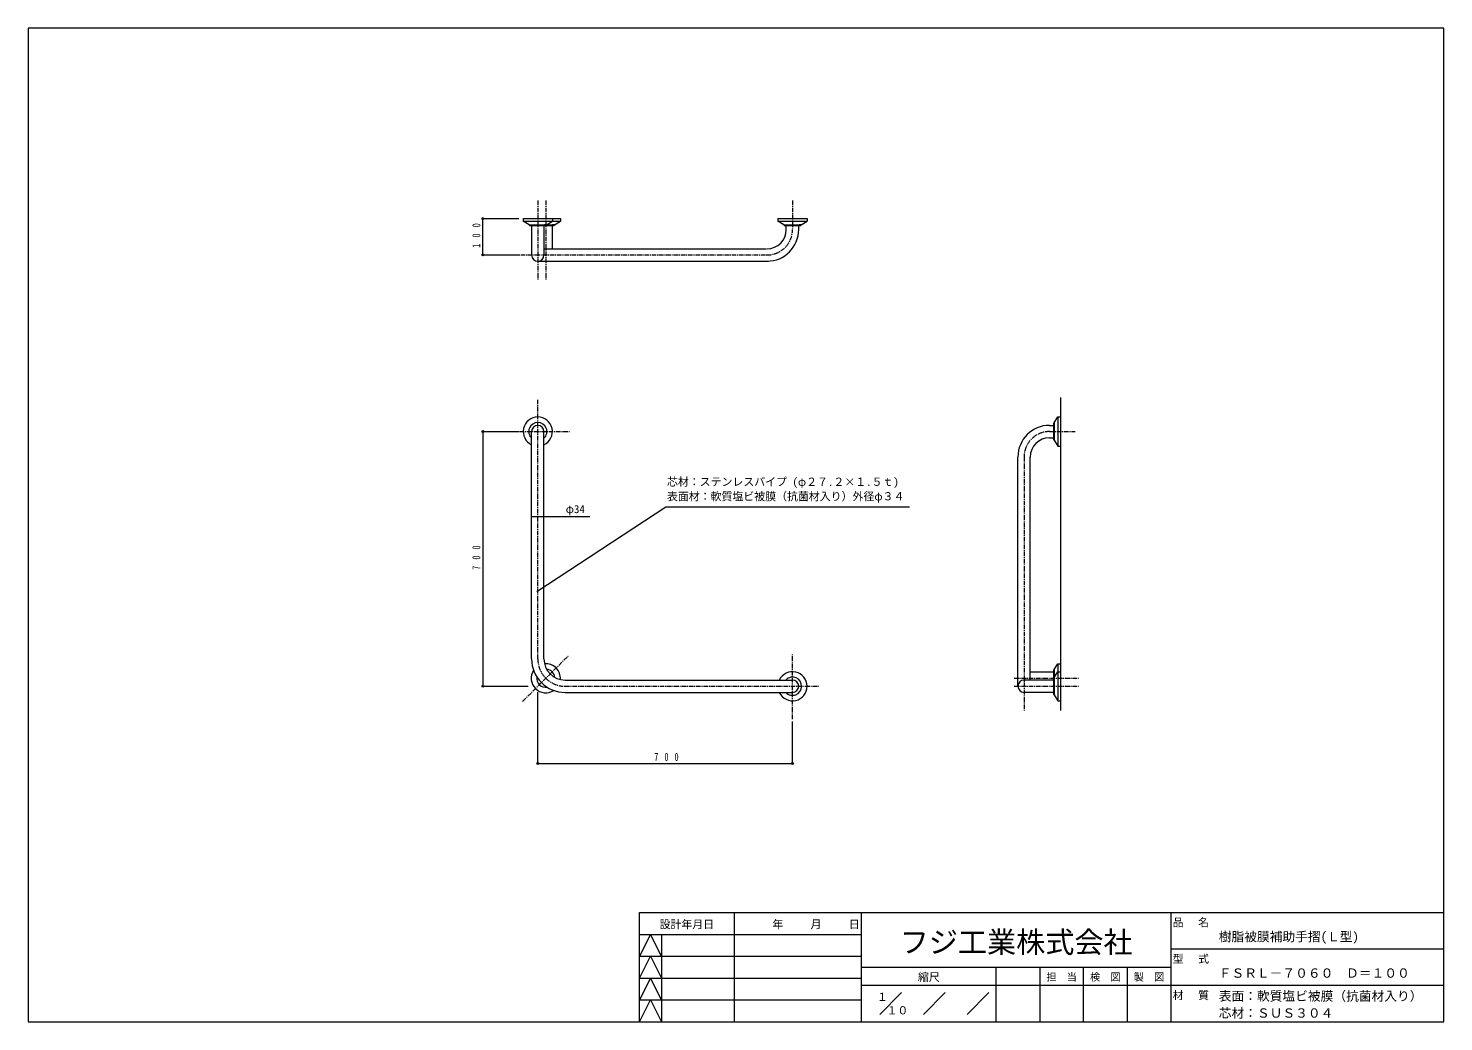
# Model space of a CAD drawing. Units: millimetres at full size, sheet at 1:10. Extents: x -2181 to 1709, y -1471 to 1259.
import ezdxf
from ezdxf.enums import TextEntityAlignment as Align

# ---------------------------------------------------------------- set-up
doc = ezdxf.new("R2010")
doc.units = ezdxf.units.MM
doc.header["$LTSCALE"] = 10
doc.header["$PDMODE"] = 32
doc.header["$PDSIZE"] = 5
doc.linetypes.add('USER11', pattern=[0.375, 0.25, -0.125])
doc.linetypes.add('USER4', pattern=[2, 1.25, -0.25, 0.25, -0.25])
doc.layers.add('0-0_0', color=7, linetype='Continuous', lineweight=9)
doc.layers.add('0-1_LEVEL001', color=7, linetype='Continuous', lineweight=18)
doc.styles.add('ＭＳ ゴシック', font='')
doc.styles.get('ＭＳ ゴシック').set_extended_font_data('MS Gothic')

# ---------------------------------------------------------------- blocks, each defined once
blk = doc.blocks.new('A3')
at = {"layer": '0-1_LEVEL001'}
for p, q in [((183.5, 31.4), (183.5, 1.4)), ((218.5, 1.4), (218.5, 31.4)), ((303.5, 31.4), (303.5, 1.4)), ((157.5, 25.4), (218.5, 25.4)), ((163.5, 25.4), (163.5, 1.4)), ((303.5, 21.4), (378.5, 21.4)), ((157.5, 19.4), (218.5, 19.4)), ((218.5, 16.4), (303.5, 16.4)), ((255.5, 1.4), (255.5, 16.4)), ((267.5, 16.4), (267.5, 1.4)), ((279.5, 1.4), (279.5, 16.4)), ((291.5, 16.4), (291.5, 1.4)), ((157.5, 13.4), (218.5, 13.4)), ((218.5, 11.4), (303.5, 11.4)), ((223.5, 3.4), (229.5, 9.4)), ((235.5, 3.4), (241.5, 9.4)), ((247.5, 3.4), (253.5, 9.4)), ((303.5, 11.4), (378.5, 11.4)), ((157.5, 7.4), (218.5, 7.4))]:
    blk.add_line(p, q, dxfattribs=at)
blk.add_lwpolyline([(-10.5, 1.4), (378.5, 1.4), (378.5, 274.4), (-10.5, 274.4)], close=True, dxfattribs=at)
for points in [[(157.5, 1.4), (157.5, 31.4), (378.5, 31.4)], [(163.5, 19.4), (160.5, 25.4), (157.5, 19.4)], [(157.5, 13.4), (160.5, 19.4), (163.5, 13.4)], [(163.5, 7.4), (160.5, 13.4), (157.5, 7.4)], [(157.5, 1.4), (160.5, 7.4), (163.5, 1.4)]]:
    blk.add_lwpolyline(points, dxfattribs=at)
at = {"layer": '0-1_LEVEL001', "style": 'ＭＳ ゴシック'}
for s, height, p in [('設計年月日', 2.199, (163, 26.4)), ('年', 2.2, (194, 26.4)), ('月', 2.2, (204.5, 26.4)), ('日', 2.2, (215, 26.4)), ('品', 2.2, (304, 26.9)), ('名', 2.2, (311, 26.9)), ('型', 2.2, (304, 16.9)), ('式', 2.2, (311, 16.9)), ('縮尺', 2.199, (234, 11.9)), ('材', 2.2, (304, 6.9)), ('質', 2.2, (311, 6.9))]:
    blk.add_text(s, height=height, dxfattribs=at).set_placement(p, align=Align.BOTTOM_LEFT)
blk = doc.blocks.new('GMM001')
at = {"layer": '0-1_LEVEL001', "style": 'ＭＳ ゴシック'}
for s, p in [('担\u3000当', (279.8, 10.633)), ('検\u3000図', (291.8, 10.633)), ('製\u3000図', (303.8, 10.633))]:
    blk.add_text(s, height=2.053, dxfattribs=at).set_placement(p, align=Align.BOTTOM_LEFT)

msp = doc.modelspace()

# ---------------------------------------------------------------- linework, layer by layer
at = {"layer": '0-0_0', "linetype": 'USER4'}
for p, q in [((-780.81, 786.33), (-780.81, 569.33)), ((-758.81, 786.33), (-758.81, 569.33)), ((-80.81, 786.33), (-80.81, 706.33)), ((-847.81, 636.33), (-150.8, 636.33)), ((-780.81, -473.9), (-780.81, 241.1)), ((-870.81, 151.1), (-690.81, 151.1)), ((625.62, 151.1), (695.62, 151.1)), ((555.62, 81.1), (555.62, -615.9)), ((-822.48, -590.57), (-695.2, -463.29)), ((-80.81, -638.9), (-80.81, -458.9)), ((528.44, -526.9), (705.62, -526.9)), ((-705.81, -548.9), (-9.75, -548.9)), ((528.44, -548.9), (705.62, -548.9))]:
    msp.add_line(p, q, dxfattribs=at)
at = {"layer": '0-0_0'}
for p, q in [((-931.54, 736.33), (-832.6, 736.33)), ((-931.54, 636.33), (-931.54, 736.33)), ((-820.81, 736.33), (-744.31, 736.33)), ((-820.81, 729.33), (-740.81, 729.33)), ((-804.56, 718.83), (-799.56, 718.83)), ((-803.81, 718.83), (-757.81, 718.83)), ((-803.81, 717.33), (-803.81, 718.83)), ((-803.81, 717.33), (-757.81, 717.33)), ((-797.81, 717.33), (-797.81, 636.33)), ((-795.31, 736.33), (-718.81, 736.33)), ((-782.56, 718.83), (-777.56, 718.83)), ((-763.81, 717.33), (-763.81, 636.33)), ((-757.06, 718.83), (-762.06, 718.83)), ((-757.81, 717.33), (-757.81, 718.83)), ((-757.81, 717.33), (-757.81, 718.83)), ((-757.81, 717.33), (-735.81, 717.33)), ((-757.06, 718.83), (-735.81, 718.83)), ((-741.81, 717.33), (-741.81, 653.33)), ((-740.81, 729.33), (-718.81, 729.33)), ((-735.06, 718.83), (-740.06, 718.83)), ((-735.81, 717.33), (-735.81, 718.83)), ((-735.81, 717.33), (-735.81, 718.83)), ((-120.81, 736.33), (-40.81, 736.33)), ((-120.81, 729.33), (-40.81, 729.33)), ((-104.56, 718.83), (-99.56, 718.83)), ((-103.81, 717.33), (-103.81, 718.83)), ((-103.81, 718.83), (-57.81, 718.83)), ((-103.81, 717.33), (-57.81, 717.33)), ((-97.81, 706.33), (-97.81, 717.33)), ((-63.81, 706.33), (-63.81, 717.33)), ((-57.06, 718.83), (-62.06, 718.83)), ((-57.81, 717.33), (-57.81, 718.83)), ((-57.81, 717.33), (-57.81, 718.83)), ((-931.54, 636.33), (-832.6, 636.33)), ((-763.81, 653.33), (-152.05, 653.33)), ((-780.81, 619.33), (-146.86, 619.33)), ((655.62, 245.03), (655.62, -508.9)), ((625.62, 168.1), (636.62, 168.1)), ((636.62, 174.1), (636.62, 128.1)), ((636.62, 174.1), (638.12, 174.1)), ((638.12, 174.85), (638.12, 169.85)), ((638.12, 174.1), (638.12, 128.1)), ((648.62, 191.1), (648.62, 111.1)), ((655.62, 187.6), (655.62, 114.6)), ((-931.54, 151.1), (-832.6, 151.1)), ((-931.54, 151.1), (-931.54, -548.9)), ((-797.81, -473.9), (-797.81, 151.1)), ((-763.81, -473.9), (-763.81, 151.1)), ((625.62, 134.1), (636.62, 134.1)), ((636.62, 128.1), (638.12, 128.1)), ((636.62, 128.1), (638.12, 128.1)), ((638.12, 127.35), (638.12, 132.35)), ((538.62, -548.9), (538.62, 81.1)), ((572.62, -531.9), (572.62, 81.1)), ((655.62, 81.1), (655.62, -615.9)), ((111.08, -55.42), (240.73, -55.42)), ((-797.81, -82.36), (-637.69, -82.36)), ((636.62, -503.9), (638.12, -503.9)), ((636.62, -503.9), (636.62, -525.9)), ((638.12, -503.15), (638.12, -508.15)), ((638.12, -503.9), (638.12, -525.15)), ((648.62, -486.9), (648.62, -508.9)), ((655.62, -490.4), (655.62, -563.4)), ((-705.81, -531.9), (-80.81, -531.9)), ((636.62, -531.9), (555.62, -531.9)), ((636.62, -509.9), (572.62, -509.9)), ((636.62, -525.9), (636.62, -571.9)), ((636.62, -525.9), (638.12, -525.9)), ((638.12, -525.15), (638.12, -530.15)), ((638.12, -525.9), (638.12, -571.9)), ((648.62, -508.9), (648.62, -588.9)), ((655.62, -512.4), (655.62, -588.9)), ((-931.54, -548.9), (-807.53, -548.9)), ((-780.81, -761.4), (-780.81, -565.42)), ((-705.81, -565.9), (-80.81, -565.9)), ((636.62, -565.9), (555.62, -565.9)), ((636.62, -571.9), (638.12, -571.9)), ((636.62, -571.9), (638.12, -571.9)), ((638.12, -550.65), (638.12, -545.65)), ((638.12, -572.65), (638.12, -567.65)), ((-80.81, -761.4), (-80.81, -645.57)), ((-780.81, -761.4), (-80.81, -761.4))]:
    msp.add_line(p, q, dxfattribs=at)
at = {"layer": '0-0_0', "linetype": 'USER11'}
for p, q in [((-803.81, 717.33), (-803.81, 718.83)), ((-757.81, 717.33), (-757.81, 718.83)), ((-757.81, 717.33), (-757.81, 718.83)), ((-735.81, 717.33), (-735.81, 718.83)), ((-735.81, 717.33), (-735.81, 718.83)), ((-103.81, 717.33), (-103.81, 718.83)), ((-57.81, 717.33), (-57.81, 718.83)), ((-57.81, 717.33), (-57.81, 718.83)), ((636.62, 174.1), (638.12, 174.1)), ((636.62, 128.1), (638.12, 128.1)), ((636.62, 128.1), (638.12, 128.1)), ((636.62, -503.9), (638.12, -503.9)), ((636.62, -571.9), (638.12, -571.9)), ((636.62, -571.9), (638.12, -571.9))]:
    msp.add_line(p, q, dxfattribs=at)
at = {"layer": '0-0_0'}
msp.add_lwpolyline([(-783.23, -288.74), (-428.92, -55.42), (111.08, -55.42)], dxfattribs=at)
at = {"layer": '0-0_0', "linetype": 'USER4'}
for centre, radius, start, end in [((-150.81, 706.33), 70, 270, 0), ((625.62, 81.1), 70, 90, 180), ((-705.81, -473.9), 75, 180, 270)]:
    msp.add_arc(centre, radius, start, end, dxfattribs=at)
at = {"layer": '0-0_0'}
for centre, radius, start, end in [((-150.81, 706.33), 53, 270, 0), ((-150.81, 706.33), 87, 270, 0), ((-780.81, 636.33), 17, 180, 0), ((-780.81, 151.1), 40, 295.15066, 244.84934), ((-780.81, 151.1), 25, 312.84364, 227.15636), ((-780.81, 151.1), 17, 0, 180), ((625.62, 81.1), 87, 90, 180), ((625.62, 81.1), 53, 90, 180), ((-758.84, -526.93), 40, 146.91732, 303.08268), ((-705.81, -473.9), 92, 180, 270), ((-705.81, -473.9), 58, 180, 270), ((-758.84, -526.93), 40, 355.0533, 94.9467), ((-758.84, -526.93), 25, 5.31798, 84.68202), ((-758.84, -526.93), 25, 171.1854, 278.8146), ((-80.81, -548.9), 40, 205.15066, 154.84934), ((-80.81, -548.9), 25, 222.84364, 135.26581), ((-80.81, -548.9), 17, 270, 90), ((555.62, -548.9), 17, 90, 270)]:
    msp.add_arc(centre, radius, start, end, dxfattribs=at)
for p in [(-931.54, 736.33), (-931.54, 636.33), (-931.54, 151.1), (-931.54, -548.9), (-780.81, -761.4), (-80.81, -761.4)]:
    msp.add_point(p, dxfattribs=at)
at = {"layer": '0-1_LEVEL001', "lineweight": 9}
for p, q in [((-820.81, 736.33), (-820.81, 729.33)), ((-804.56, 718.83), (-820.81, 729.33)), ((-757.06, 718.83), (-740.81, 729.33)), ((-740.81, 736.33), (-740.81, 729.33)), ((-735.06, 718.83), (-718.81, 729.33)), ((-718.81, 736.33), (-718.81, 729.33)), ((-120.81, 736.33), (-120.81, 729.33)), ((-104.56, 718.83), (-120.81, 729.33)), ((-57.06, 718.83), (-40.81, 729.33)), ((-40.81, 736.33), (-40.81, 729.33)), ((638.12, 174.85), (648.62, 191.1)), ((648.62, 191.1), (655.62, 191.1)), ((638.12, 127.35), (648.62, 111.1)), ((648.62, 111.1), (655.62, 111.1)), ((638.12, -525.15), (648.62, -508.9)), ((648.62, -508.9), (655.62, -508.9)), ((638.12, -572.65), (648.62, -588.9)), ((648.62, -588.9), (655.62, -588.9))]:
    msp.add_line(p, q, dxfattribs=at)
msp.add_lwpolyline([(638.12, -503.15), (648.62, -486.9), (655.62, -486.9)], dxfattribs=at)

# ---------------------------------------------------------------- block references
at = {"layer": '0-0_0', "xscale": 10, "yscale": 10}
for name, p in [('A3', (-2076.11, -1484.75)), ('GMM001', (-2181.11, -1470.75))]:
    msp.add_blockref(name, p, dxfattribs=at)

# ---------------------------------------------------------------- texts
at = {"layer": '0-0_0', "style": 'ＭＳ ゴシック'}
for s, p in [('芯材：ステンレスパイプ (φ２７.２×１.５ｔ)', (-425.86, -4.74)), ('表面材：軟質塩ビ被膜（抗菌材入り）外径φ３４', (-425.86, -44.74)), ('φ34', (-704.09, -79.71))]:
    msp.add_text(s, height=21.99, dxfattribs=at).set_placement(p, align=Align.BOTTOM_LEFT)
at = {"layer": '0-0_0', "char_height": 21.99, "attachment_point": 7, "rotation": 90, "style": 'ＭＳ ゴシック'}
for s, insert in [('\\T2.5;\\W0.65;100', (-938.54, 656.33)), ('\\T2.5;\\W0.65;700', (-938.54, -228.9))]:
    msp.add_mtext(s, dxfattribs=dict(at, insert=insert))
at = {"layer": '0-0_0', "insert": (-460.81, -754.4), "char_height": 21.99, "attachment_point": 7, "style": 'ＭＳ ゴシック'}
msp.add_mtext('\\T2.5;\\W0.65;700', dxfattribs=at)
at = {"layer": '0-1_LEVEL001', "style": 'ＭＳ ゴシック'}
for s, height, p in [('フジ工業株式会社', 58.65, (213.89, -1299.08)), ('樹脂被膜補助手摺(Ｌ型)', 25.66, (1090.71, -1257.46)), ('ＦＳＲＬ－７０６０\u3000Ｄ＝１００', 25.66, (1090.67, -1357.64)), ('１', 21.99, (151, -1420.5)), ('表面：軟質塩ビ被膜（抗菌材入り）', 25.66, (1090.62, -1420.75)), ('１０', 21.99, (177.52, -1457.35)), ('芯材：ＳＵＳ３０４', 25.66, (1090.62, -1467.41))]:
    msp.add_text(s, height=height, dxfattribs=at).set_placement(p, align=Align.BOTTOM_LEFT)

doc.saveas('drawing.dxf')
